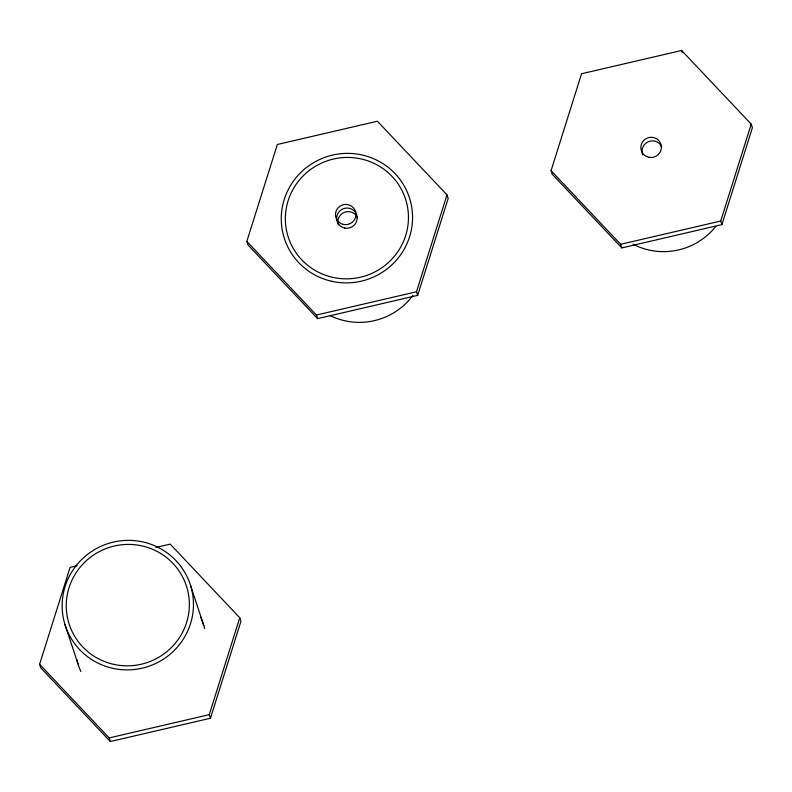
<?xml version="1.0" encoding="UTF-8"?>
<svg xmlns="http://www.w3.org/2000/svg" width="792" height="792" viewBox="0 0 792 792"><rect width="100%" height="100%" fill="white"/><g stroke="black" fill="none" stroke-linecap="round" stroke-linejoin="round"><path stroke-width="1.19" d="M155.875 547.43L170.171 544.104L239.748 617.75L240.936 621.334L210.444 718.245L110.365 741.52L40.788 667.874L39.6 664.29L70.092 567.379L77.24 565.716M246.827 241.402L277.329 144.49L377.398 121.225L446.985 194.862L448.173 198.455L417.671 295.367L317.602 318.632L248.015 244.995L246.827 241.402L316.414 315.048L317.602 318.632M210.444 718.245L209.256 714.661L239.748 617.75M417.671 295.367L416.493 291.773L446.985 194.862M551.064 170.666L581.556 73.755L681.635 50.48L751.212 124.126L752.4 127.71L721.908 224.621L621.829 247.896L552.252 174.25L551.064 170.666L620.641 244.302L621.829 247.896M721.908 224.621L720.72 221.037L751.212 124.126M316.414 315.048L416.493 291.773M620.641 244.302L720.72 221.037M39.6 664.29L109.187 737.926L209.256 714.661M681.635 50.48L682.229 52.282M190.664 585.773A65.766 64.647 -18.3 0 1 112.811 668.319A65.766 64.647 -18.3 0 1 79.942 561.281A65.766 64.647 -18.3 0 1 190.664 585.773L203.722 625.254M109.187 737.926L110.365 741.52M64.954 624.472L78.012 663.953M200.376 616.661A65.766 64.647 -18.3 0 1 204.643 628.591M80.863 671.507A65.766 64.647 -18.3 0 1 76.814 659.498M412.82 295.495A65.766 64.647 -18.3 0 1 329.977 315.523M338.332 224.928A10.276 10.098 -18.3 0 1 344.5 212.286A10.276 10.098 -18.3 0 1 357.519 217.642M642.896 155.064A10.276 10.098 -18.3 0 1 648.282 141.728A10.276 10.098 -18.3 0 1 661.756 146.906M715.78 226.413A65.766 64.647 -18.3 0 1 633.026 244.184M113.751 664.369A61.657 60.608 -18.3 0 0 186.734 586.981A61.657 60.608 -18.3 0 0 82.932 564.023A61.657 60.608 -18.3 0 0 113.751 664.369M331.917 281.328A65.766 64.647 -18.3 0 0 409.761 198.782A65.766 64.647 -18.3 0 0 299.049 174.29A65.766 64.647 -18.3 0 0 331.917 281.328M332.848 277.378A61.657 60.608 -18.3 0 0 405.831 199.99A61.657 60.608 -18.3 0 0 302.039 177.032A61.657 60.608 -18.3 0 0 332.848 277.378M343.382 224.423A10.276 10.098 -18.3 0 0 355.539 211.523A10.276 10.098 -18.3 0 0 338.243 207.692A10.276 10.098 -18.3 0 0 343.382 224.423M344.748 228.046A10.276 10.098 -18.3 0 0 356.667 214.929A10.276 10.098 -18.3 0 0 339.303 211.424A10.276 10.098 -18.3 0 0 344.748 228.046M648.985 157.311A10.276 10.098 -18.3 0 0 660.904 144.194A10.276 10.098 -18.3 0 0 643.53 140.679A10.276 10.098 -18.3 0 0 648.985 157.311"/></g></svg>
